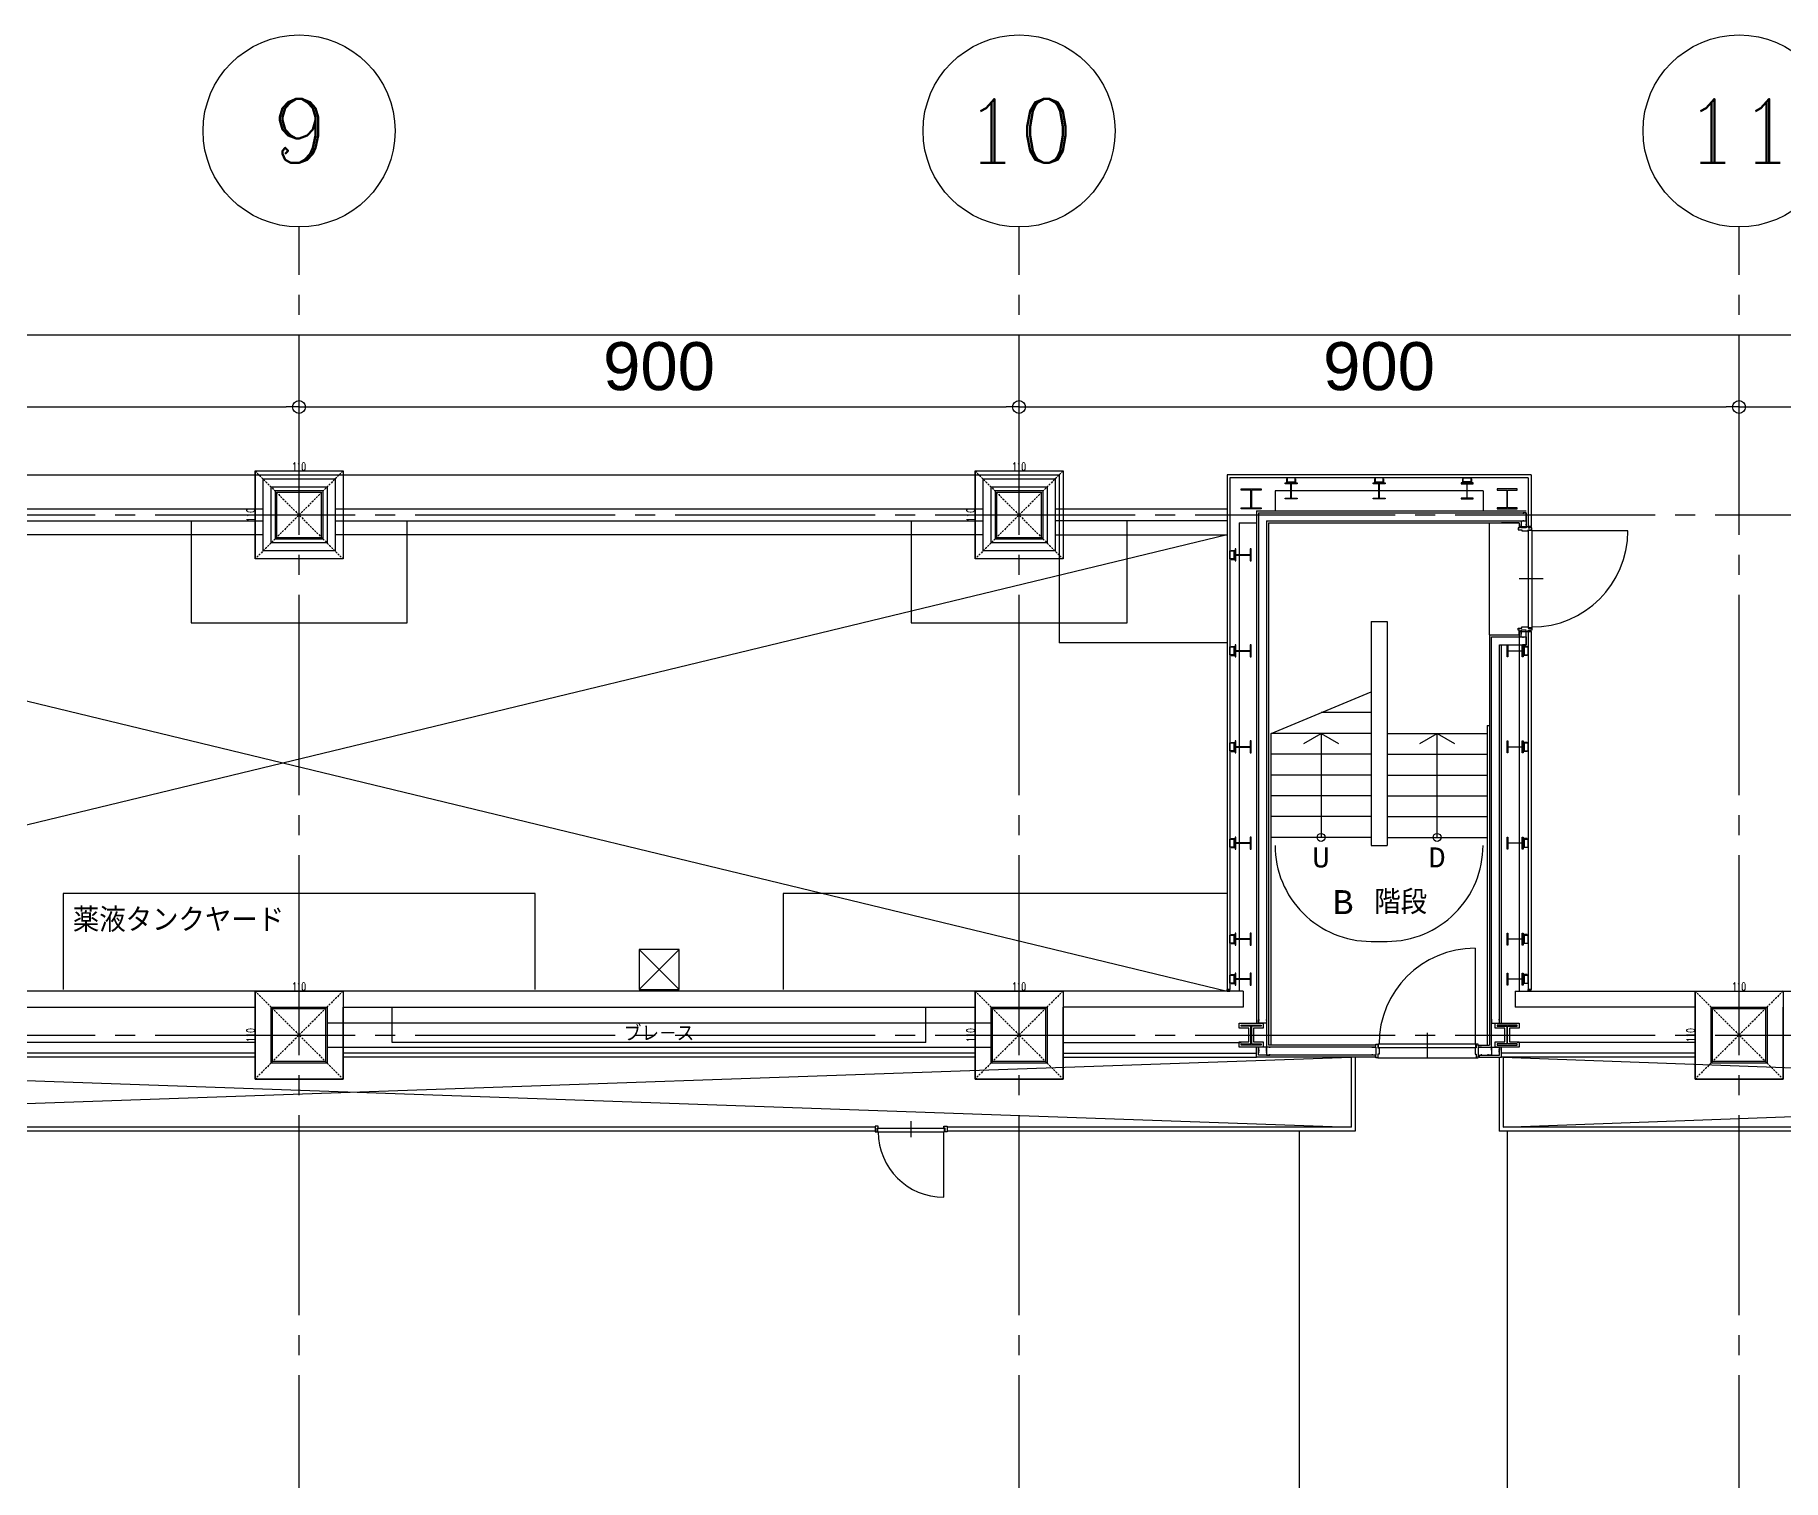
# Model space of a CAD drawing. Header units: millimetres. Extents: x -25195 to 195597, y 6477 to 112111.
# Drawn here: x 6930 to 9115, y 18194 to 20000 of the extents above; entities that cross this region are included whole.
import ezdxf
from ezdxf.enums import TextEntityAlignment as Align

# ---------------------------------------------------------------- set-up
doc = ezdxf.new("R2010")
doc.units = ezdxf.units.MM
doc.header["$LTSCALE"] = 100
doc.linetypes.add('X-N-FAB-L10$0$COL-CEN-LIN', pattern=[3.25, 2.5, -0.25, 0.25, -0.25])
doc.linetypes.add('X-N-FAB-L10$0$HIDDEN', pattern=[0.375, 0.25, -0.125])
for name, color, linetype in [('0-XREF', 7, 'Continuous'), ('X-N-FAB-L10$0$0-MC', 8, 'Continuous'), ('X-N-FAB-L10$0$0-NC', 8, 'Continuous'), ('X-N-FAB-L10$0$08', 8, 'Continuous'), ('X-N-FAB-L10$0$BEAM', 8, 'Continuous'), ('X-N-FAB-L10$0$BLOCK', 8, 'Continuous'), ('X-N-FAB-L10$0$CCL', 8, 'X-N-FAB-L10$0$COL-CEN-LIN'), ('X-N-FAB-L10$0$COL', 8, 'Continuous'), ('X-N-FAB-L10$0$COL-S', 8, 'Continuous')]:
    doc.layers.add(name, color=color, linetype=linetype)
doc.layers.add('X-N-FAB-L10$0$A-BLOCK', color=8, linetype='Continuous', plot=False)
doc.layers.add('X-N-FAB-L10$0$DIM', color=8, linetype='Continuous', plot=False)
doc.styles.add('X-N-FAB-L10$0$ATS', font='monotxt.shx', dxfattribs={"bigfont": 'BIGFONT.shx'})
doc.styles.add('X-N-FAB-L10$0$COL-NUM', font='romanc')
doc.styles.add('X-N-FAB-L10$0$DIM', font='simplex.shx', dxfattribs={"width": 0.67, "bigfont": 'chineset.shx'})
doc.styles.add('X-N-FAB-L10$0$DimStyUse', font='romans.shx', dxfattribs={"width": 0.7})
doc.styles.add('X-N-FAB-L10$0$Gen-Text', font='arial.ttf', dxfattribs={"height": 2.5})
doc.dimstyles.new('X-N-FAB-L10$0$cirl', dxfattribs={"dimtxt": 200, "dimasz": 50, "dimexe": 50, "dimexo": 0, "dimgap": 20, "dimtad": 1, "dimdsep": 46, "dimtxsty": 'X-N-FAB-L10$0$DimStyUse', "dimblk": 'X-N-FAB-L10$0$_Origin', "dimcen": 10, "dimdle": 50, "dimclrt": 2, "dimazin": 0, "dimtfac": 1, "dimtix": 1, "dimtmove": 2, "dimatfit": 3, "dimfxl": 10, "dimtolj": 1, "dimarcsym": 0})
doc.dimstyles.new('X-N-FAB-L10$0$JJP_005_defpoint', dxfattribs={"dimtxt": 20, "dimasz": 0.5, "dimexe": 0.5, "dimexo": 0.5, "dimgap": 0.5, "dimtad": 1, "dimdsep": 46, "dimtxsty": 'X-N-FAB-L10$0$DIM', "dimblk": 'X-N-FAB-L10$0$_None', "dimcen": 10, "dimclrd": 256, "dimclre": 256, "dimclrt": 256, "dimadec": 0, "dimazin": 0, "dimtfac": 1, "dimtix": 1, "dimtmove": 2, "dimatfit": 3, "dimldrblk": 'X-N-FAB-L10$0$_None', "dimfxl": 0.5, "dimtolj": 1, "dimtzin": 0, "dimarcsym": 0})

# ---------------------------------------------------------------- blocks, each defined once
blk = doc.blocks.new('X-N-FAB-L10$0$_Origin')
at = {"color": 0, "linetype": 'ByBlock', "lineweight": -2}
blk.add_line((0, 0), (-1, 0), dxfattribs=at)
blk.add_circle((0, 0), 0.5, dxfattribs=at)
blk = doc.blocks.new('*D192')
at = {"layer": 'DefPoints', "color": 0, "transparency": 16777216}
for p in [(0, 9025), (-26950, 8935), (0, 8935)]:
    blk.add_point(p, dxfattribs=at)
at = {"layer": 'X-N-FAB-L10$0$DIM', "color": 0, "lineweight": -2, "transparency": 16777216}
for p, q in [((-26950, 8935), (-26950, 9045)), ((-26934, 9025), (-16, 9025)), ((0, 8935), (0, 9045))]:
    blk.add_line(p, q, dxfattribs=at)
at = {"layer": 'X-N-FAB-L10$0$DIM', "color": 0, "lineweight": -2, "transparency": 16777216, "xscale": 16, "yscale": 16, "zscale": 16, "rotation": 180}
blk.add_blockref('X-N-FAB-L10$0$_Origin', (-26950, 9025), dxfattribs=at)
at = {"layer": 'X-N-FAB-L10$0$DIM', "color": 0, "lineweight": -2, "transparency": 16777216, "xscale": 16, "yscale": 16, "zscale": 16}
blk.add_blockref('X-N-FAB-L10$0$_Origin', (0, 9025), dxfattribs=at)
at = {"layer": 'X-N-FAB-L10$0$DIM', "color": 2, "transparency": 16777216, "insert": (-13475, 9075.6), "char_height": 2.5, "attachment_point": 5, "style": 'X-N-FAB-L10$0$Gen-Text'}
blk.add_mtext('\\A1;{\\H24x;26950}', dxfattribs=at)
blk = doc.blocks.new('*D200')
at = {"layer": 'DefPoints', "color": 0, "transparency": 16777216}
for p in [(-19750, 8935), (-20650, 8845), (-19750, 8845)]:
    blk.add_point(p, dxfattribs=at)
at = {"layer": 'X-N-FAB-L10$0$DIM', "color": 0, "lineweight": -2, "transparency": 16777216}
for p, q in [((-20650, 8845), (-20650, 8955)), ((-19750, 8845), (-19750, 8955)), ((-20634, 8935), (-19766, 8935))]:
    blk.add_line(p, q, dxfattribs=at)
at = {"layer": 'X-N-FAB-L10$0$DIM', "color": 0, "lineweight": -2, "transparency": 16777216, "xscale": 16, "yscale": 16, "zscale": 16, "rotation": 180}
blk.add_blockref('X-N-FAB-L10$0$_Origin', (-20650, 8935), dxfattribs=at)
at = {"layer": 'X-N-FAB-L10$0$DIM', "color": 0, "lineweight": -2, "transparency": 16777216, "xscale": 16, "yscale": 16, "zscale": 16}
blk.add_blockref('X-N-FAB-L10$0$_Origin', (-19750, 8935), dxfattribs=at)
at = {"layer": 'X-N-FAB-L10$0$DIM', "color": 2, "transparency": 16777216, "insert": (-20200, 8985.6), "char_height": 2.5, "attachment_point": 5, "style": 'X-N-FAB-L10$0$Gen-Text'}
blk.add_mtext('\\A1;{\\H24x;900}', dxfattribs=at)
blk = doc.blocks.new('X-N-FAB-L10$0$cn-y')
at = {"layer": 'X-N-FAB-L10$0$0-MC'}
blk.add_circle((-50, 0), 50, dxfattribs=at)
at = {"layer": 'X-N-FAB-L10$0$0-NC', "style": 'X-N-FAB-L10$0$COL-NUM'}
blk.add_attdef('GRID-Y', text='', height=50, dxfattribs=at).set_placement((-50, 0), align=Align.MIDDLE_CENTER)
blk = doc.blocks.new('*D201')
at = {"layer": 'DefPoints', "color": 0, "transparency": 16777216}
for p in [(-18850, 8935), (-19750, 8845), (-18850, 8845)]:
    blk.add_point(p, dxfattribs=at)
at = {"layer": 'X-N-FAB-L10$0$DIM', "color": 0, "lineweight": -2, "transparency": 16777216}
for p, q in [((-19750, 8845), (-19750, 8955)), ((-18850, 8845), (-18850, 8955)), ((-19734, 8935), (-18866, 8935))]:
    blk.add_line(p, q, dxfattribs=at)
at = {"layer": 'X-N-FAB-L10$0$DIM', "color": 0, "lineweight": -2, "transparency": 16777216, "xscale": 16, "yscale": 16, "zscale": 16, "rotation": 180}
blk.add_blockref('X-N-FAB-L10$0$_Origin', (-19750, 8935), dxfattribs=at)
at = {"layer": 'X-N-FAB-L10$0$DIM', "color": 0, "lineweight": -2, "transparency": 16777216, "xscale": 16, "yscale": 16, "zscale": 16}
blk.add_blockref('X-N-FAB-L10$0$_Origin', (-18850, 8935), dxfattribs=at)
at = {"layer": 'X-N-FAB-L10$0$DIM', "color": 2, "transparency": 16777216, "insert": (-19300, 8985.6), "char_height": 2.5, "attachment_point": 5, "style": 'X-N-FAB-L10$0$Gen-Text'}
blk.add_mtext('\\A1;{\\H24x;900}', dxfattribs=at)
blk = doc.blocks.new('*D202')
at = {"layer": 'DefPoints', "color": 0, "transparency": 16777216}
for p in [(-17950, 8935), (-18850, 8845), (-17950, 8845)]:
    blk.add_point(p, dxfattribs=at)
at = {"layer": 'X-N-FAB-L10$0$DIM', "color": 0, "lineweight": -2, "transparency": 16777216}
for p, q in [((-18850, 8845), (-18850, 8955)), ((-17950, 8845), (-17950, 8955)), ((-18834, 8935), (-17966, 8935))]:
    blk.add_line(p, q, dxfattribs=at)
at = {"layer": 'X-N-FAB-L10$0$DIM', "color": 0, "lineweight": -2, "transparency": 16777216, "xscale": 16, "yscale": 16, "zscale": 16, "rotation": 180}
blk.add_blockref('X-N-FAB-L10$0$_Origin', (-18850, 8935), dxfattribs=at)
at = {"layer": 'X-N-FAB-L10$0$DIM', "color": 0, "lineweight": -2, "transparency": 16777216, "xscale": 16, "yscale": 16, "zscale": 16}
blk.add_blockref('X-N-FAB-L10$0$_Origin', (-17950, 8935), dxfattribs=at)
at = {"layer": 'X-N-FAB-L10$0$DIM', "color": 2, "transparency": 16777216, "insert": (-18400, 8985.6), "char_height": 2.5, "attachment_point": 5, "style": 'X-N-FAB-L10$0$Gen-Text'}
blk.add_mtext('\\A1;{\\H24x;900}', dxfattribs=at)
blk = doc.blocks.new('*D203')
at = {"layer": 'DefPoints', "color": 0, "transparency": 16777216}
for p in [(-17050, 8935), (-17950, 8845), (-17050, 8845)]:
    blk.add_point(p, dxfattribs=at)
at = {"layer": 'X-N-FAB-L10$0$DIM', "color": 0, "lineweight": -2, "transparency": 16777216}
for p, q in [((-17950, 8845), (-17950, 8955)), ((-17050, 8845), (-17050, 8955)), ((-17934, 8935), (-17066, 8935))]:
    blk.add_line(p, q, dxfattribs=at)
at = {"layer": 'X-N-FAB-L10$0$DIM', "color": 0, "lineweight": -2, "transparency": 16777216, "xscale": 16, "yscale": 16, "zscale": 16, "rotation": 180}
blk.add_blockref('X-N-FAB-L10$0$_Origin', (-17950, 8935), dxfattribs=at)
at = {"layer": 'X-N-FAB-L10$0$DIM', "color": 0, "lineweight": -2, "transparency": 16777216, "xscale": 16, "yscale": 16, "zscale": 16}
blk.add_blockref('X-N-FAB-L10$0$_Origin', (-17050, 8935), dxfattribs=at)
at = {"layer": 'X-N-FAB-L10$0$DIM', "color": 2, "transparency": 16777216, "insert": (-17500, 8985.6), "char_height": 2.5, "attachment_point": 5, "style": 'X-N-FAB-L10$0$Gen-Text'}
blk.add_mtext('\\A1;{\\H24x;900}', dxfattribs=at)
blk = doc.blocks.new('*D153')
at = {"layer": 'DefPoints', "lineweight": -2, "transparency": 16777216}
blk.add_line((0, 0), (110, 0), dxfattribs=at)
at = {"layer": 'DefPoints', "color": 0, "transparency": 16777216}
for p in [(0, 0), (110, 0), (110, 0)]:
    blk.add_point(p, dxfattribs=at)
at = {"layer": 'DefPoints', "transparency": 16777216, "insert": (55, 5.5), "char_height": 10, "attachment_point": 5, "style": 'X-N-FAB-L10$0$DIM'}
blk.add_mtext('\\A1;110', dxfattribs=at)
blk = doc.blocks.new('X-N-FAB-L10$0$_None')
blk = doc.blocks.new('*D154')
at = {"layer": 'DefPoints', "lineweight": -2, "transparency": 16777216}
blk.add_line((0, 0), (0, -110), dxfattribs=at)
at = {"layer": 'DefPoints', "color": 0, "transparency": 16777216}
for p in [(0, 0), (0, -110), (0, -110)]:
    blk.add_point(p, dxfattribs=at)
at = {"layer": 'DefPoints', "transparency": 16777216, "insert": (-5.5, -55), "char_height": 10, "attachment_point": 5, "rotation": 90, "style": 'X-N-FAB-L10$0$DIM'}
blk.add_mtext('\\A1;110', dxfattribs=at)
blk = doc.blocks.new('X-N-FAB-L10$0$A$C5b9bb6f0')
at = {"layer": 'X-N-FAB-L10$0$08'}
for p, q in [((6279.1, 10614), (10879.1, 10614)), ((10879.1, 10614), (10879.1, 10404)), ((11089.1, 10614), (11089.1, 9971)), ((11469.1, 10614), (11089.1, 10614)), ((11092.6, 10610.5), (11092.6, 9971)), ((11465.6, 10610.5), (11092.6, 10610.5)), ((11465.6, 10610.5), (11465.6, 10549.5)), ((11469.1, 10614), (11469.1, 10549.5)), ((11409.1, 10594), (11149.1, 10594)), ((11149.1, 10594), (11149.1, 10569)), ((11409.1, 10594), (11409.1, 10569)), ((9074.1, 10571.5), (9884.1, 10571.5)), ((9074.1, 10556.5), (9884.1, 10556.5)), ((9974.1, 10571.5), (10784.1, 10571.5)), ((9974.1, 10556.5), (10784.1, 10556.5)), ((10874.1, 10571.5), (11089.1, 10571.5)), ((11089.1, 10556.5), (10874.1, 10556.5)), ((11104.1, 10554), (11104.1, 9969)), ((11104.1, 10554), (11126.1, 10554)), ((11126.1, 10569), (11126.1, 9929)), ((11126.1, 10569), (11463.1, 10569)), ((11128.6, 10566.5), (11128.6, 9929)), ((11128.6, 10566.5), (11463.1, 10566.5)), ((11138.6, 10556.5), (11138.6, 9899)), ((11138.6, 10556.5), (11463.1, 10556.5)), ((11141.1, 10554), (11141.1, 9901.5)), ((11141.1, 10554), (11454.1, 10554)), ((11417.1, 10414), (11417.1, 10554)), ((11454.1, 10554), (11432.1, 10554)), ((11454.1, 10554), (11454.1, 10548)), ((11454.1, 10554), (11454.1, 10549.5)), ((11456.6, 10556.5), (11456.6, 10548)), ((11463.1, 10566.5), (11463.1, 10548)), ((8729.1, 10539), (11089.1, 9969)), ((11089.1, 10539), (8729.1, 9969)), ((9884.1, 10539), (9074.1, 10539)), ((10784.1, 10539), (9974.1, 10539)), ((10874.1, 10539), (11089.1, 10539)), ((11454.1, 10549.5), (11469.1, 10549.5)), ((11469.1, 10549.5), (11465.6, 10549.5)), ((11590.1, 10544), (11470.1, 10544)), ((11484.1, 10484), (11454.1, 10484)), ((11269.1, 10431), (11269.1, 10343)), ((11269.1, 10431), (11289.1, 10431)), ((11289.1, 10431), (11289.1, 10301)), ((11089.1, 10404), (10879.1, 10404)), ((11417.1, 10414), (11417.1, 9901.5)), ((11417.1, 10414), (11454.1, 10414)), ((11419.6, 9899), (11419.6, 10411.5)), ((11419.6, 10411.5), (11463.1, 10411.5)), ((11429.6, 9929), (11429.6, 10401.5)), ((11429.6, 10401.5), (11463.1, 10401.5)), ((11432.1, 9929), (11432.1, 10401.5)), ((11454.1, 10414), (11454.1, 10420)), ((11454.1, 10418.5), (11454.1, 9969)), ((11454.1, 10414), (11454.1, 10418.5)), ((11454.1, 10418.5), (11469.1, 10418.5)), ((11456.6, 10411.5), (11456.6, 10420)), ((11463.1, 10401.5), (11463.1, 10420)), ((11465.6, 10418.5), (11465.6, 9971)), ((11469.1, 10418.5), (11465.6, 10418.5)), ((11469.1, 10418.5), (11469.1, 9971)), ((11144.1, 10291), (11269.1, 10343)), ((11269.1, 10343), (11269.1, 10151)), ((11269.1, 10317), (11206.6, 10317)), ((11289.1, 10301), (11289.1, 10151)), ((11414.1, 10301), (11414.1, 9901.5)), ((11414.1, 10301), (11417.1, 10301)), ((11144.1, 9901.5), (11144.1, 10291)), ((11269.1, 10291), (11144.1, 10291)), ((11206.6, 10291), (11206.6, 10161)), ((11289.1, 10291), (11414.1, 10291)), ((11351.6, 10161), (11351.6, 10291)), ((11269.1, 10265), (11144.1, 10265)), ((11289.1, 10265), (11414.1, 10265)), ((11269.1, 10239), (11144.1, 10239)), ((11289.1, 10239), (11414.1, 10239)), ((11269.1, 10213), (11144.1, 10213)), ((11289.1, 10213), (11414.1, 10213)), ((11269.1, 10187), (11144.1, 10187)), ((11289.1, 10187), (11414.1, 10187)), ((11269.1, 10161), (11144.1, 10161)), ((11289.1, 10161), (11414.1, 10161)), ((11269.1, 10151), (11289.1, 10151)), ((10354.1, 10021), (10404.1, 9971)), ((10404.1, 10021), (10354.1, 9971)), ((11399.1, 10022.5), (11399.1, 9902.5)), ((11109.1, 9969), (8709.1, 9969)), ((11089.1, 9971), (11092.6, 9971)), ((11089.1, 9969), (11092.6, 9969)), ((11109.1, 9969), (11109.1, 9949)), ((11449.1, 9969), (13849.1, 9969)), ((11449.1, 9969), (11449.1, 9949)), ((11469.1, 9971), (11465.6, 9971)), ((11469.1, 9969), (11465.6, 9969)), ((9084.1, 9949), (9874.1, 9949)), ((9984.1, 9949), (10774.1, 9949)), ((11109.1, 9949), (10884.1, 9949)), ((11674.1, 9949), (11449.1, 9949)), ((9874.1, 9904.5), (9084.1, 9904.5)), ((10712.6, 9904.5), (10045.6, 9904.5)), ((10884.1, 9904.5), (11106.6, 9904.5)), ((11126.1, 9886.5), (11126.1, 9899)), ((11128.6, 9889), (11128.6, 9899)), ((11275.1, 9899), (11138.6, 9899)), ((11275.1, 9901.5), (11141.1, 9901.5)), ((11339.1, 9916.9), (11339.1, 9886.5)), ((11403.1, 9901.5), (11417.1, 9901.5)), ((11403.1, 9899), (11419.6, 9899)), ((11429.6, 9889), (11429.6, 9899)), ((11432.1, 9886.5), (11432.1, 9899)), ((11674.1, 9904.5), (11451.6, 9904.5)), ((8744.1, 9886.5), (11244.1, 9799)), ((8744.1, 9799), (11244.1, 9886.5)), ((9874.1, 9891.5), (9084.1, 9891.5)), ((9874.1, 9886.5), (9084.1, 9886.5)), ((10774.1, 9891.5), (9984.1, 9891.5)), ((10774.1, 9886.5), (9984.1, 9886.5)), ((10884.1, 9891.5), (11126.1, 9891.5)), ((10884.1, 9886.5), (11126.1, 9886.5)), ((11274.1, 9886.5), (11126.1, 9886.5)), ((11275.1, 9889), (11128.6, 9889)), ((11244.1, 9886.5), (11244.1, 9799)), ((11249.1, 9886.5), (11249.1, 9794)), ((11277.6, 9885.5), (11400.6, 9885.5)), ((11403.1, 9889), (11429.6, 9889)), ((11404.1, 9886.5), (11432.1, 9886.5)), ((11429.1, 9886.5), (11429.1, 9794)), ((11674.1, 9891.5), (11432.1, 9891.5)), ((11674.1, 9886.5), (11432.1, 9886.5)), ((11434.1, 9799), (13814.1, 9886.5)), ((11434.1, 9886.5), (13814.1, 9799)), ((11434.1, 9886.5), (11434.1, 9799)), ((10649.1, 9799), (8744.1, 9799)), ((10649.1, 9794), (8744.1, 9794)), ((10694.1, 9786.5), (10694.1, 9806.5)), ((10735, 9711.2), (10735, 9793)), ((11244.1, 9799), (10739.1, 9799)), ((11249.1, 9794), (10739.1, 9794)), ((11179.1, 9794), (11179.1, 8059)), ((12449.1, 9794), (11429.1, 9794)), ((12449.1, 9799), (11434.1, 9799)), ((11439.1, 9794), (11439.1, 8059))]:
    blk.add_line(p, q, dxfattribs=at)
for points in [[(9974.1, 10519), (9884.1, 10519), (9884.1, 10609), (9974.1, 10609)], [(10874.1, 10519), (10784.1, 10519), (10784.1, 10609), (10874.1, 10609)], [(11161.6, 10604), (11176.6, 10604), (11176.6, 10603.1), (11169.4, 10603.1), (11169.4, 10584.9), (11176.6, 10584.9), (11176.6, 10584), (11161.6, 10584), (11161.6, 10584.9), (11168.8, 10584.9), (11168.8, 10603.1), (11161.6, 10603.1)], [(11163.5, 10609), (11163.5, 10604), (11168.5, 10604), (11168.5, 10604.6), (11164.1, 10604.6), (11164.1, 10609)], [(11164.1, 10605.5), (11174.1, 10605.5), (11174.1, 10610.5), (11164.1, 10610.5)], [(11174.7, 10609), (11174.7, 10604), (11169.7, 10604), (11169.7, 10604.6), (11174.1, 10604.6), (11174.1, 10609)], [(11271.6, 10604), (11286.6, 10604), (11286.6, 10603.1), (11279.4, 10603.1), (11279.4, 10584.9), (11286.6, 10584.9), (11286.6, 10584), (11271.6, 10584), (11271.6, 10584.9), (11278.8, 10584.9), (11278.8, 10603.1), (11271.6, 10603.1)], [(11273.5, 10609), (11273.5, 10604), (11278.5, 10604), (11278.5, 10604.6), (11274.1, 10604.6), (11274.1, 10609)], [(11274.1, 10605.5), (11284.1, 10605.5), (11284.1, 10610.5), (11274.1, 10610.5)], [(11284.7, 10609), (11284.7, 10604), (11279.7, 10604), (11279.7, 10604.6), (11284.1, 10604.6), (11284.1, 10609)], [(11396.6, 10604), (11381.6, 10604), (11381.6, 10603.1), (11388.8, 10603.1), (11388.8, 10584.9), (11381.6, 10584.9), (11381.6, 10584), (11396.6, 10584), (11396.6, 10584.9), (11389.4, 10584.9), (11389.4, 10603.1), (11396.6, 10603.1)], [(11383.5, 10609), (11383.5, 10604), (11388.5, 10604), (11388.5, 10604.6), (11384.1, 10604.6), (11384.1, 10609)], [(11394.1, 10605.5), (11384.1, 10605.5), (11384.1, 10610.5), (11394.1, 10610.5)], [(11394.7, 10609), (11394.7, 10604), (11389.7, 10604), (11389.7, 10604.6), (11394.1, 10604.6), (11394.1, 10609)], [(9959.1, 10534), (9959.1, 10594), (9899.1, 10594), (9899.1, 10534)], [(9957.1, 10536), (9957.1, 10592), (9901.1, 10592), (9901.1, 10536)], [(10859.1, 10534), (10859.1, 10594), (10799.1, 10594), (10799.1, 10534)], [(10857.1, 10536), (10857.1, 10592), (10801.1, 10592), (10801.1, 10536)], [(11106.6, 10596.5), (11131.6, 10596.5), (11131.6, 10595.1), (11119.6, 10595.1), (11119.6, 10572.9), (11131.6, 10572.9), (11131.6, 10571.5), (11106.6, 10571.5), (11106.6, 10572.9), (11118.7, 10572.9), (11118.7, 10595.1), (11106.6, 10595.1)], [(11426.6, 10571.5), (11451.6, 10571.5), (11451.6, 10572.9), (11439.6, 10572.9), (11439.6, 10595.1), (11451.6, 10595.1), (11451.6, 10596.5), (11426.6, 10596.5), (11426.6, 10595.1), (11438.7, 10595.1), (11438.7, 10572.9), (11426.6, 10572.9)], [(11470.1, 10545), (11470.1, 10423), (11466.1, 10423), (11466.1, 10545)], [(11097.6, 10519), (11097.6, 10509), (11092.6, 10509), (11092.6, 10519)], [(11094.1, 10519.6), (11099.1, 10519.6), (11099.1, 10514.6), (11098.5, 10514.6), (11098.5, 10519), (11094.1, 10519)], [(11094.1, 10508.4), (11099.1, 10508.4), (11099.1, 10513.4), (11098.5, 10513.4), (11098.5, 10509), (11094.1, 10509)], [(11099.1, 10521.5), (11099.1, 10506.5), (11100, 10506.5), (11100, 10513.7), (11118.2, 10513.7), (11118.2, 10506.5), (11119.1, 10506.5), (11119.1, 10521.5), (11118.2, 10521.5), (11118.2, 10514.3), (11100, 10514.3), (11100, 10521.5)], [(11099.1, 10401.5), (11099.1, 10386.5), (11100, 10386.5), (11100, 10393.7), (11118.2, 10393.7), (11118.2, 10386.5), (11119.1, 10386.5), (11119.1, 10401.5), (11118.2, 10401.5), (11118.2, 10394.3), (11100, 10394.3), (11100, 10401.5)], [(11459.1, 10401.5), (11459.1, 10386.5), (11458.2, 10386.5), (11458.2, 10393.7), (11440, 10393.7), (11440, 10386.5), (11439.1, 10386.5), (11439.1, 10401.5), (11440, 10401.5), (11440, 10394.3), (11458.2, 10394.3), (11458.2, 10401.5)], [(11097.6, 10399), (11097.6, 10389), (11092.6, 10389), (11092.6, 10399)], [(11094.1, 10399.6), (11099.1, 10399.6), (11099.1, 10394.6), (11098.5, 10394.6), (11098.5, 10399), (11094.1, 10399)], [(11094.1, 10388.4), (11099.1, 10388.4), (11099.1, 10393.4), (11098.5, 10393.4), (11098.5, 10389), (11094.1, 10389)], [(11464.1, 10399.6), (11459.1, 10399.6), (11459.1, 10394.6), (11459.7, 10394.6), (11459.7, 10399), (11464.1, 10399)], [(11464.1, 10388.4), (11459.1, 10388.4), (11459.1, 10393.4), (11459.7, 10393.4), (11459.7, 10389), (11464.1, 10389)], [(11460.6, 10399), (11460.6, 10389), (11465.6, 10389), (11465.6, 10399)], [(11097.6, 10279), (11097.6, 10269), (11092.6, 10269), (11092.6, 10279)], [(11094.1, 10279.6), (11099.1, 10279.6), (11099.1, 10274.6), (11098.5, 10274.6), (11098.5, 10279), (11094.1, 10279)], [(11094.1, 10268.4), (11099.1, 10268.4), (11099.1, 10273.4), (11098.5, 10273.4), (11098.5, 10269), (11094.1, 10269)], [(11099.1, 10281.5), (11099.1, 10266.5), (11100, 10266.5), (11100, 10273.7), (11118.2, 10273.7), (11118.2, 10266.5), (11119.1, 10266.5), (11119.1, 10281.5), (11118.2, 10281.5), (11118.2, 10274.3), (11100, 10274.3), (11100, 10281.5)], [(11459.1, 10281.5), (11459.1, 10266.5), (11458.2, 10266.5), (11458.2, 10273.7), (11440, 10273.7), (11440, 10266.5), (11439.1, 10266.5), (11439.1, 10281.5), (11440, 10281.5), (11440, 10274.3), (11458.2, 10274.3), (11458.2, 10281.5)], [(11464.1, 10279.6), (11459.1, 10279.6), (11459.1, 10274.6), (11459.7, 10274.6), (11459.7, 10279), (11464.1, 10279)], [(11464.1, 10268.4), (11459.1, 10268.4), (11459.1, 10273.4), (11459.7, 10273.4), (11459.7, 10269), (11464.1, 10269)], [(11460.6, 10279), (11460.6, 10269), (11465.6, 10269), (11465.6, 10279)], [(11099.1, 10161.5), (11099.1, 10146.5), (11100, 10146.5), (11100, 10153.7), (11118.2, 10153.7), (11118.2, 10146.5), (11119.1, 10146.5), (11119.1, 10161.5), (11118.2, 10161.5), (11118.2, 10154.3), (11100, 10154.3), (11100, 10161.5)], [(11459.1, 10161.5), (11459.1, 10146.5), (11458.2, 10146.5), (11458.2, 10153.7), (11440, 10153.7), (11440, 10146.5), (11439.1, 10146.5), (11439.1, 10161.5), (11440, 10161.5), (11440, 10154.3), (11458.2, 10154.3), (11458.2, 10161.5)], [(11097.6, 10159), (11097.6, 10149), (11092.6, 10149), (11092.6, 10159)], [(11094.1, 10159.6), (11099.1, 10159.6), (11099.1, 10154.6), (11098.5, 10154.6), (11098.5, 10159), (11094.1, 10159)], [(11094.1, 10148.4), (11099.1, 10148.4), (11099.1, 10153.4), (11098.5, 10153.4), (11098.5, 10149), (11094.1, 10149)], [(11464.1, 10159.6), (11459.1, 10159.6), (11459.1, 10154.6), (11459.7, 10154.6), (11459.7, 10159), (11464.1, 10159)], [(11464.1, 10148.4), (11459.1, 10148.4), (11459.1, 10153.4), (11459.7, 10153.4), (11459.7, 10149), (11464.1, 10149)], [(11460.6, 10159), (11460.6, 10149), (11465.6, 10149), (11465.6, 10159)], [(11097.6, 10039), (11097.6, 10029), (11092.6, 10029), (11092.6, 10039)], [(11094.1, 10039.6), (11099.1, 10039.6), (11099.1, 10034.6), (11098.5, 10034.6), (11098.5, 10039), (11094.1, 10039)], [(11094.1, 10028.4), (11099.1, 10028.4), (11099.1, 10033.4), (11098.5, 10033.4), (11098.5, 10029), (11094.1, 10029)], [(11099.1, 10041.5), (11099.1, 10026.5), (11100, 10026.5), (11100, 10033.7), (11118.2, 10033.7), (11118.2, 10026.5), (11119.1, 10026.5), (11119.1, 10041.5), (11118.2, 10041.5), (11118.2, 10034.3), (11100, 10034.3), (11100, 10041.5)], [(11459.1, 10041.5), (11459.1, 10026.5), (11458.2, 10026.5), (11458.2, 10033.7), (11440, 10033.7), (11440, 10026.5), (11439.1, 10026.5), (11439.1, 10041.5), (11440, 10041.5), (11440, 10034.3), (11458.2, 10034.3), (11458.2, 10041.5)], [(11464.1, 10039.6), (11459.1, 10039.6), (11459.1, 10034.6), (11459.7, 10034.6), (11459.7, 10039), (11464.1, 10039)], [(11464.1, 10028.4), (11459.1, 10028.4), (11459.1, 10033.4), (11459.7, 10033.4), (11459.7, 10029), (11464.1, 10029)], [(11460.6, 10039), (11460.6, 10029), (11465.6, 10029), (11465.6, 10039)], [(10404.1, 9971), (10404.1, 10021), (10354.1, 10021), (10354.1, 9971)], [(11097.6, 9989), (11097.6, 9979), (11092.6, 9979), (11092.6, 9989)], [(11094.1, 9989.6), (11099.1, 9989.6), (11099.1, 9984.6), (11098.5, 9984.6), (11098.5, 9989), (11094.1, 9989)], [(11099.1, 9991.5), (11099.1, 9976.5), (11100, 9976.5), (11100, 9983.7), (11118.2, 9983.7), (11118.2, 9976.5), (11119.1, 9976.5), (11119.1, 9991.5), (11118.2, 9991.5), (11118.2, 9984.3), (11100, 9984.3), (11100, 9991.5)], [(11459.1, 9991.5), (11459.1, 9976.5), (11458.2, 9976.5), (11458.2, 9983.7), (11440, 9983.7), (11440, 9976.5), (11439.1, 9976.5), (11439.1, 9991.5), (11440, 9991.5), (11440, 9984.3), (11458.2, 9984.3), (11458.2, 9991.5)], [(11464.1, 9989.6), (11459.1, 9989.6), (11459.1, 9984.6), (11459.7, 9984.6), (11459.7, 9989), (11464.1, 9989)], [(11460.6, 9989), (11460.6, 9979), (11465.6, 9979), (11465.6, 9989)], [(11094.1, 9978.4), (11099.1, 9978.4), (11099.1, 9983.4), (11098.5, 9983.4), (11098.5, 9979), (11094.1, 9979)], [(11464.1, 9978.4), (11459.1, 9978.4), (11459.1, 9983.4), (11459.7, 9983.4), (11459.7, 9979), (11464.1, 9979)], [(9894.1, 9879), (9894.1, 9949), (9964.1, 9949), (9964.1, 9879)], [(9896.1, 9881), (9896.1, 9947), (9962.1, 9947), (9962.1, 9881)], [(10794.1, 9879), (10794.1, 9949), (10864.1, 9949), (10864.1, 9879)], [(10794.1, 9879), (10794.1, 9949), (10864.1, 9949), (10864.1, 9879)], [(10796.1, 9881), (10796.1, 9947), (10862.1, 9947), (10862.1, 9881)], [(10796.1, 9881), (10796.1, 9947), (10862.1, 9947), (10862.1, 9881)], [(11694.1, 9879), (11694.1, 9949), (11764.1, 9949), (11764.1, 9879)], [(11696.1, 9881), (11696.1, 9947), (11762.1, 9947), (11762.1, 9881)], [(9964.1, 9899), (10794.1, 9899), (10794.1, 9929), (9964.1, 9929)], [(11104.1, 9929), (11134.1, 9929), (11134.1, 9922.6), (11122.1, 9922.6), (11122.1, 9905.4), (11134.1, 9905.4), (11134.1, 9899), (11104.1, 9899), (11104.1, 9905.4), (11116.2, 9905.4), (11116.2, 9922.6), (11104.1, 9922.6)], [(11106.6, 9926.5), (11131.6, 9926.5), (11131.6, 9925.1), (11119.6, 9925.1), (11119.6, 9902.9), (11131.6, 9902.9), (11131.6, 9901.5), (11106.6, 9901.5), (11106.6, 9902.9), (11118.7, 9902.9), (11118.7, 9925.1), (11106.6, 9925.1)], [(11424.1, 9929), (11454.1, 9929), (11454.1, 9922.6), (11442.1, 9922.6), (11442.1, 9905.4), (11454.1, 9905.4), (11454.1, 9899), (11424.1, 9899), (11424.1, 9905.4), (11436.2, 9905.4), (11436.2, 9922.6), (11424.1, 9922.6)], [(11426.6, 9901.5), (11451.6, 9901.5), (11451.6, 9902.9), (11439.6, 9902.9), (11439.6, 9925.1), (11451.6, 9925.1), (11451.6, 9926.5), (11426.6, 9926.5), (11426.6, 9925.1), (11438.7, 9925.1), (11438.7, 9902.9), (11426.6, 9902.9)], [(11400.1, 9902.5), (11278.1, 9902.5), (11278.1, 9898.5), (11400.1, 9898.5)], [(10653.2, 9797.5), (10653.2, 9800), (10649.1, 9800), (10649.1, 9793), (10651.6, 9793), (10651.6, 9797.5)], [(10652.1, 9793), (10736.1, 9793), (10736.1, 9797), (10652.1, 9797)], [(10735, 9797.5), (10735, 9800), (10739.1, 9800), (10739.1, 9793), (10736.6, 9793), (10736.6, 9797.5)]]:
    blk.add_lwpolyline(points, close=True, dxfattribs=at)
for points in [[(9794.1, 10556.5), (9794.1, 10429), (10064.1, 10429), (10064.1, 10556.5)], [(10694.1, 10556.5), (10694.1, 10429), (10964.1, 10429), (10964.1, 10556.5)], [(11459.1, 10557.5), (11459.1, 10556.5), (11463.1, 10556.5), (11463.1, 10566.5), (11459.1, 10566.5), (11459.1, 10565.5)], [(11455.6, 10548), (11453.1, 10548), (11453.1, 10545.5), (11457.6, 10545.5), (11457.6, 10544), (11465.6, 10544), (11465.6, 10545.5), (11470.1, 10545.5), (11470.1, 10548), (11467.6, 10548)], [(11462.1, 10552), (11463.1, 10552), (11463.1, 10548), (11456.6, 10548), (11456.6, 10552), (11457.6, 10552)], [(11467.6, 10548), (11465.6, 10549.5), (11465.6, 10548), (11467.6, 10548), (11467.6, 10549.5), (11465.6, 10549.5)], [(11455.6, 10420), (11453.1, 10420), (11453.1, 10422.5), (11457.6, 10422.5), (11457.6, 10424), (11465.6, 10424), (11465.6, 10422.5), (11470.1, 10422.5), (11470.1, 10420), (11467.6, 10420)], [(11462.1, 10416), (11463.1, 10416), (11463.1, 10420), (11456.6, 10420), (11456.6, 10416), (11457.6, 10416)], [(11459.1, 10410.5), (11459.1, 10411.5), (11463.1, 10411.5), (11463.1, 10401.5), (11459.1, 10401.5), (11459.1, 10402.5)], [(11467.6, 10420), (11465.6, 10418.5), (11465.6, 10420), (11467.6, 10420), (11467.6, 10418.5), (11465.6, 10418.5)], [(11185, 10278.5), (11206.6, 10291), (11228.3, 10278.5)], [(11330, 10278.5), (11351.6, 10291), (11373.3, 10278.5)], [(10224.1, 9971), (10224.1, 10091), (9634.1, 10091), (9634.1, 9971)], [(11089.1, 10091), (10534.1, 10091), (10534.1, 9971)], [(11090.6, 9971), (11092.6, 9969), (11092.6, 9971), (11090.6, 9971), (11090.6, 9969), (11092.6, 9969)], [(11467.6, 9971), (11465.6, 9969), (11465.6, 9971), (11467.6, 9971), (11467.6, 9969), (11465.6, 9969)], [(9874.1, 9949), (9874.1, 9859), (9984.1, 9859), (9984.1, 9949)], [(10045.6, 9904.5), (10045.6, 9949)], [(10712.6, 9904.5), (10712.6, 9949)], [(10774.1, 9949), (10774.1, 9859), (10884.1, 9859), (10884.1, 9949)], [(11674.1, 9949), (11674.1, 9859), (11784.1, 9859), (11784.1, 9949)], [(11137.6, 9933), (11138.6, 9933), (11138.6, 9929), (11128.6, 9929), (11128.6, 9933), (11129.6, 9933)], [(11420.6, 9933), (11419.6, 9933), (11419.6, 9929), (11429.6, 9929), (11429.6, 9933), (11428.6, 9933)], [(11137.6, 9895), (11138.6, 9895), (11138.6, 9899), (11128.6, 9899), (11128.6, 9895), (11129.6, 9895)], [(11142.6, 9898), (11142.6, 9899), (11138.6, 9899), (11138.6, 9889), (11142.6, 9889), (11142.6, 9890)], [(11271.1, 9898), (11271.1, 9899), (11275.1, 9899), (11275.1, 9889), (11271.1, 9889), (11271.1, 9890)], [(11275.1, 9900), (11275.1, 9902.5), (11277.6, 9902.5), (11277.6, 9898), (11279.1, 9898), (11279.1, 9890), (11277.6, 9890), (11277.6, 9885.5), (11275.1, 9885.5), (11275.1, 9888)], [(11403.1, 9900), (11403.1, 9902.5), (11400.6, 9902.5), (11400.6, 9898), (11399.1, 9898), (11399.1, 9890), (11400.6, 9890), (11400.6, 9885.5), (11403.1, 9885.5), (11403.1, 9888)], [(11407.1, 9898), (11407.1, 9899), (11403.1, 9899), (11403.1, 9889), (11407.1, 9889), (11407.1, 9890)], [(11415.6, 9898), (11415.6, 9899), (11419.6, 9899), (11419.6, 9889), (11415.6, 9889), (11415.6, 9890)], [(11420.6, 9895), (11419.6, 9895), (11419.6, 9899), (11429.6, 9899), (11429.6, 9895), (11428.6, 9895)], [(11137.6, 9893), (11138.6, 9893), (11138.6, 9889), (11128.6, 9889), (11128.6, 9893), (11129.6, 9893)], [(11420.6, 9893), (11419.6, 9893), (11419.6, 9889), (11429.6, 9889), (11429.6, 9893), (11428.6, 9893)]]:
    blk.add_lwpolyline(points, dxfattribs=at)
for points in [[(11469.1, 10548), (11467.6, 10548), (11467.6, 10549.5), (11469.1, 10549.5, 0.433794)], [(11469.1, 10420), (11467.6, 10420), (11467.6, 10418.5), (11469.1, 10418.5, -0.433794)], [(11089.1, 9971), (11090.6, 9971), (11090.6, 9969), (11089.1, 9969, 0.294457)], [(11469.1, 9971), (11467.6, 9971), (11467.6, 9969), (11469.1, 9969, -0.294457)], [(11275.1, 9886.5), (11275.1, 9887.8), (11274.1, 9887.8), (11274.1, 9886.5, -0.780046)], [(11403.1, 9886.5), (11403.1, 9887.8), (11404.1, 9887.8), (11404.1, 9886.5, 0.780046)]]:
    blk.add_lwpolyline(points, format="xyb", close=True, dxfattribs=at)
blk.add_lwpolyline([(11149.1, 10151, 0.414214), (11269.1, 10031), (11289.1, 10031, 0.414214), (11409.1, 10151)], format="xyb", dxfattribs=at)
for centre in [(11206.6, 10161), (11351.6, 10161)]:
    blk.add_circle(centre, 5, dxfattribs=at)
for centre, radius, start, end in [((11470.1, 10544), 120, 270, 0), ((11399.1, 9902.5), 120, 90, 180), ((10735, 9793), 81.8, 180, 270)]:
    blk.add_arc(centre, radius, start, end, dxfattribs=at)
at = {"layer": 'X-N-FAB-L10$0$08', "style": 'X-N-FAB-L10$0$ATS'}
for s, height, p in [('U', 25, (11206.6, 10136)), ('D', 25, (11351.6, 10136)), ('B 階段', 30, (11280.2, 10080.1)), ('薬液タンクヤード', 30, (9778.4, 10057.8)), ('ブレ－ス', 20, (10379.1, 9916))]:
    blk.add_text(s, height=height, dxfattribs=at).set_placement(p, align=Align.MIDDLE_CENTER)
blk = doc.blocks.new('*U152')
at = {"layer": 'DefPoints', "linetype": 'X-N-FAB-L10$0$HIDDEN', "ltscale": 0.1}
for p, q in [((110, 0), (0, -110)), ((0, 0), (110, -110))]:
    blk.add_line(p, q, dxfattribs=at)
at = {"layer": 'X-N-FAB-L10$0$COL', "ltscale": 0.1}
blk.add_lwpolyline([(0, 0), (110, 0), (110, -110), (0, -110)], close=True, dxfattribs=at)
at = {"layer": 'DefPoints'}
dim = blk.add_linear_dim(base=(0, -110), p1=(0, 0), p2=(0, -110), angle=90, dimstyle='X-N-FAB-L10$0$JJP_005_defpoint', override={"dimtxt": 10}, dxfattribs=at)
dim.commit()
dim.dimension.update_dxf_attribs({"geometry": '*D154', "text_midpoint": (-5.5, -55)})
dim = blk.add_linear_dim(base=(110, 0), p1=(0, 0), p2=(110, 0), dimstyle='X-N-FAB-L10$0$JJP_005_defpoint', override={"dimtxt": 10}, dxfattribs=at)
dim.commit()
dim.dimension.update_dxf_attribs({"geometry": '*D153', "text_midpoint": (55, 5.5)})
blk = doc.blocks.new('X-N-FAB-L10$0$A$C467ba2ca')
at = {"layer": 'X-N-FAB-L10$0$CCL'}
for p, q in [((-19750, 0), (-19750, 9160)), ((-18850, 0), (-18850, 9160)), ((-17950, 0), (-17950, 9160)), ((-27730, 8800), (360, 8800)), ((-27730, 8150), (360, 8150))]:
    blk.add_line(p, q, dxfattribs=at)
at = {"layer": 'X-N-FAB-L10$0$COL-S'}
for points in [[(-19785, 8835), (-19715, 8835), (-19715, 8765), (-19785, 8765)], [(-18885, 8835), (-18815, 8835), (-18815, 8765), (-18885, 8765)], [(-19785, 8185), (-19715, 8185), (-19715, 8115), (-19785, 8115)], [(-18885, 8185), (-18815, 8185), (-18815, 8115), (-18885, 8115)], [(-17985, 8185), (-17915, 8185), (-17915, 8115), (-17985, 8115)]]:
    blk.add_lwpolyline(points, close=True, dxfattribs=at)
at = {"layer": 'X-N-FAB-L10$0$A-BLOCK'}
ref = blk.add_blockref('X-N-FAB-L10$0$cn-y', (-19630, 9280), dxfattribs=dict(at, xscale=2.399999999999997, yscale=2.399999999999997, zscale=2.399999999999997))
ref.add_attrib('GRID-Y', '9', dxfattribs={"layer": 'X-N-FAB-L10$0$0-NC', "height": 80, "style": 'X-N-FAB-L10$0$COL-NUM'}).set_placement((-19750, 9280), align=Align.MIDDLE_CENTER)
ref = blk.add_blockref('X-N-FAB-L10$0$cn-y', (-18730, 9280), dxfattribs=dict(at, xscale=2.399999999999997, yscale=2.399999999999997, zscale=2.399999999999997))
ref.add_attrib('GRID-Y', '10', dxfattribs={"layer": 'X-N-FAB-L10$0$0-NC', "height": 80, "style": 'X-N-FAB-L10$0$COL-NUM'}).set_placement((-18850, 9280), align=Align.MIDDLE_CENTER)
ref = blk.add_blockref('X-N-FAB-L10$0$cn-y', (-17830, 9280), dxfattribs=dict(at, xscale=2.399999999999997, yscale=2.399999999999997, zscale=2.399999999999997))
ref.add_attrib('GRID-Y', '11', dxfattribs={"layer": 'X-N-FAB-L10$0$0-NC', "height": 80, "style": 'X-N-FAB-L10$0$COL-NUM'}).set_placement((-17950, 9280), align=Align.MIDDLE_CENTER)
at = {"layer": 'X-N-FAB-L10$0$BEAM'}
for p in [(-19805, 8855), (-18905, 8855), (-19805, 8205), (-18905, 8205), (-18005, 8205)]:
    blk.add_blockref('*U152', p, dxfattribs=at)
at = {"layer": 'X-N-FAB-L10$0$DIM'}
for base, p1, p2, picture, middle in [((0, 9025), (-26950, 8935), (0, 8935), '*D192', (-13475, 9075.634)), ((-19750, 8935), (-20650, 8845), (-19750, 8845), '*D200', (-20200, 8985.634)), ((-18850, 8935), (-19750, 8845), (-18850, 8845), '*D201', (-19300, 8985.634)), ((-17950, 8935), (-18850, 8845), (-17950, 8845), '*D202', (-18400, 8985.634)), ((-17050, 8935), (-17950, 8845), (-17050, 8845), '*D203', (-17500, 8985.634))]:
    dim = blk.add_linear_dim(base=base, p1=p1, p2=p2, text='{\\H24x;<>}', dimstyle='X-N-FAB-L10$0$cirl', override={"dimtxt": 60, "dimasz": 16, "dimexe": 20, "dimgap": 20, "dimtxsty": 'X-N-FAB-L10$0$Gen-Text'}, dxfattribs=at)
    dim.commit()
    dim.dimension.update_dxf_attribs({"geometry": picture, "text_midpoint": middle})
blk = doc.blocks.new('X-N-FAB-L10')
at = {"layer": 'X-N-FAB-L10$0$COL-S'}
for points in [[(7225, 19435), (7295, 19435), (7295, 19365), (7225, 19365)], [(8125, 19435), (8195, 19435), (8195, 19365), (8125, 19365)], [(7225, 18785), (7295, 18785), (7295, 18715), (7225, 18715)], [(8125, 18785), (8195, 18785), (8195, 18715), (8125, 18715)], [(9025, 18785), (9095, 18785), (9095, 18715), (9025, 18715)]]:
    blk.add_lwpolyline(points, close=True, dxfattribs=at)
blk.add_blockref('X-N-FAB-L10$0$A$C5b9bb6f0', (-2669.1, 8836))
at = {"layer": 'X-N-FAB-L10$0$BEAM'}
for p in [(7205, 19455), (8105, 19455), (7205, 18805), (8105, 18805), (9005, 18805)]:
    blk.add_blockref('*U152', p, dxfattribs=at)
at = {"layer": 'X-N-FAB-L10$0$BLOCK'}
blk.add_blockref('X-N-FAB-L10$0$A$C467ba2ca', (27010, 10600), dxfattribs=at)

msp = doc.modelspace()

# ---------------------------------------------------------------- block references
at = {"layer": '0-XREF'}
msp.add_blockref('X-N-FAB-L10', (0, 0), dxfattribs=at)

doc.saveas('drawing.dxf')
